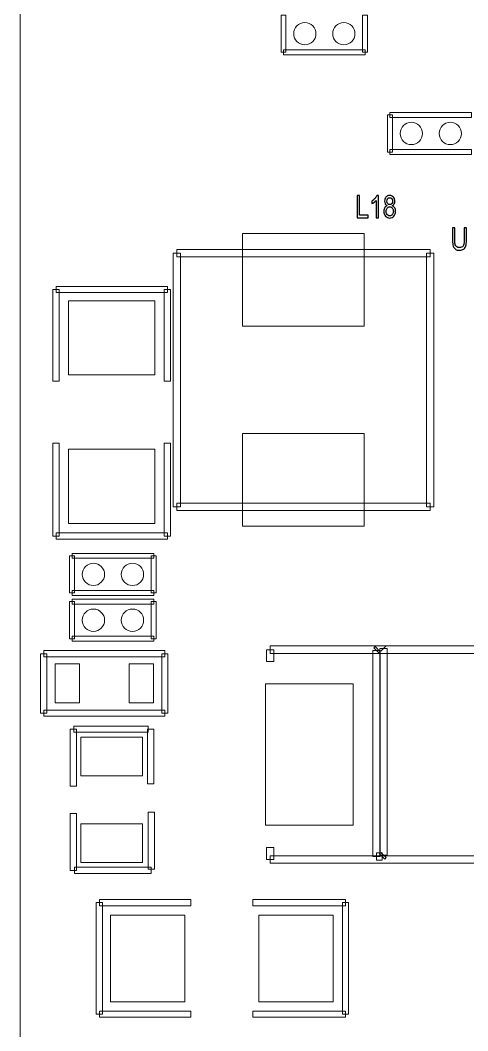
# Model space of a CAD drawing. Header units: millimetres. Extents: x -32 to 79, y -57 to 20.
# Drawn here: x -31.56 to -22.37, y -35.97 to -15.25 of the extents above; entities that cross this region are included whole.
import ezdxf

# ---------------------------------------------------------------- set-up
doc = ezdxf.new("R2010")
doc.units = ezdxf.units.MM
doc.header["$MEASUREMENT"] = 0
for name, color, linetype in [('BG_OUTLINE', 7, 'Continuous'), ('PG_SILKSCREEN_TOP', 7, 'Continuous'), ('PIN_TOP', 7, 'Continuous'), ('RD_SILKSCREEN_TOP', 7, 'Continuous')]:
    doc.layers.add(name, color=color, linetype=linetype)

msp = doc.modelspace()

# ---------------------------------------------------------------- linework, layer by layer
at = {"layer": 'BG_OUTLINE', "lineweight": 9}
msp.add_open_spline([(-31.5602, -57.3483), (-31.5602, -57.3483), (-31.5602, 2.6515), (-31.5602, 2.6515), (-31.5602, 2.6515), (-31.5602, 2.6515), (48.4395, 2.6515), (48.4395, 2.6515), (48.4395, 2.6515), (48.4395, 2.6515), (48.4395, -57.3483), (48.4395, -57.3483), (48.4395, -57.3483), (48.4395, -57.3483), (-31.5602, -57.3483), (-31.5602, -57.3483)], degree=3, knots=[0, 0, 0, 0, 0.25, 0.25, 0.25, 0.25, 0.5, 0.5, 0.5, 0.5, 0.75, 0.75, 0.75, 0.75, 1, 1, 1, 1], dxfattribs=at)
at = {"layer": 'PG_SILKSCREEN_TOP', "lineweight": 9}
for points in [[(-26.1018, -15.907), (-26.1018, -15.907), (-26.2034, -15.907), (-26.2034, -15.907), (-26.2034, -15.907), (-26.2034, -15.907), (-26.2034, -15.145), (-26.2034, -15.145), (-26.2034, -15.145), (-26.2034, -15.145), (-26.1018, -15.145), (-26.1018, -15.145), (-26.1018, -15.145), (-26.1018, -15.145), (-26.1018, -15.907), (-26.1018, -15.907)], [(-24.527, -15.145), (-24.527, -15.145), (-24.4254, -15.145), (-24.4254, -15.145), (-24.4254, -15.145), (-24.4254, -15.145), (-24.4254, -15.907), (-24.4254, -15.907), (-24.4254, -15.907), (-24.4254, -15.907), (-24.527, -15.907), (-24.527, -15.907), (-24.527, -15.907), (-24.527, -15.907), (-24.527, -15.145), (-24.527, -15.145)], [(-24.4762, -15.8562), (-24.4762, -15.8562), (-24.4762, -15.9578), (-24.4762, -15.9578), (-24.4762, -15.9578), (-24.4762, -15.9578), (-26.1526, -15.9578), (-26.1526, -15.9578), (-26.1526, -15.9578), (-26.1526, -15.9578), (-26.1526, -15.8562), (-26.1526, -15.8562), (-26.1526, -15.8562), (-26.1526, -15.8562), (-24.4762, -15.8562), (-24.4762, -15.8562)], [(-23.9148, -17.9529), (-23.9148, -17.9529), (-24.0164, -17.9529), (-24.0164, -17.9529), (-24.0164, -17.9529), (-24.0164, -17.9529), (-24.0164, -17.1909), (-24.0164, -17.1909), (-24.0164, -17.1909), (-24.0164, -17.1909), (-23.9148, -17.1909), (-23.9148, -17.1909), (-23.9148, -17.1909), (-23.9148, -17.1909), (-23.9148, -17.9529), (-23.9148, -17.9529)], [(-23.9656, -17.2417), (-23.9656, -17.2417), (-23.9656, -17.1401), (-23.9656, -17.1401), (-23.9656, -17.1401), (-23.9656, -17.1401), (-22.2892, -17.1401), (-22.2892, -17.1401), (-22.2892, -17.1401), (-22.2892, -17.1401), (-22.2892, -17.2417), (-22.2892, -17.2417), (-22.2892, -17.2417), (-22.2892, -17.2417), (-23.9656, -17.2417), (-23.9656, -17.2417)], [(-22.2892, -17.9021), (-22.2892, -17.9021), (-22.2892, -18.0037), (-22.2892, -18.0037), (-22.2892, -18.0037), (-22.2892, -18.0037), (-23.9656, -18.0037), (-23.9656, -18.0037), (-23.9656, -18.0037), (-23.9656, -18.0037), (-23.9656, -17.9021), (-23.9656, -17.9021), (-23.9656, -17.9021), (-23.9656, -17.9021), (-22.2892, -17.9021), (-22.2892, -17.9021)], [(-28.4186, -20.0266), (-28.4186, -20.0266), (-28.2685, -20.0266), (-28.2685, -20.0266), (-28.2685, -20.0266), (-28.2685, -20.0266), (-28.2685, -25.2265), (-28.2685, -25.2265), (-28.2685, -25.2265), (-28.2685, -25.2265), (-28.4186, -25.2265), (-28.4186, -25.2265), (-28.4186, -25.2265), (-28.4186, -25.2265), (-28.4186, -20.0266), (-28.4186, -20.0266)], [(-23.1437, -19.9515), (-23.1437, -19.9515), (-23.1437, -20.1016), (-23.1437, -20.1016), (-23.1437, -20.1016), (-23.1437, -20.1016), (-28.3436, -20.1016), (-28.3436, -20.1016), (-28.3436, -20.1016), (-28.3436, -20.1016), (-28.3436, -19.9515), (-28.3436, -19.9515), (-28.3436, -19.9515), (-28.3436, -19.9515), (-23.1437, -19.9515), (-23.1437, -19.9515)], [(-23.0686, -25.2265), (-23.0686, -25.2265), (-23.2187, -25.2265), (-23.2187, -25.2265), (-23.2187, -25.2265), (-23.2187, -25.2265), (-23.2187, -20.0266), (-23.2187, -20.0266), (-23.2187, -20.0266), (-23.2187, -20.0266), (-23.0686, -20.0266), (-23.0686, -20.0266), (-23.0686, -20.0266), (-23.0686, -20.0266), (-23.0686, -25.2265), (-23.0686, -25.2265)], [(-30.8236, -20.8358), (-30.8236, -20.8358), (-30.8236, -20.7088), (-30.8236, -20.7088), (-30.8236, -20.7088), (-30.8236, -20.7088), (-28.5376, -20.7088), (-28.5376, -20.7088), (-28.5376, -20.7088), (-28.5376, -20.7088), (-28.5376, -20.8358), (-28.5376, -20.8358), (-28.5376, -20.8358), (-28.5376, -20.8358), (-30.8236, -20.8358), (-30.8236, -20.8358)], [(-30.7601, -22.6519), (-30.7601, -22.6519), (-30.8871, -22.6519), (-30.8871, -22.6519), (-30.8871, -22.6519), (-30.8871, -22.6519), (-30.8871, -20.7723), (-30.8871, -20.7723), (-30.8871, -20.7723), (-30.8871, -20.7723), (-30.7601, -20.7723), (-30.7601, -20.7723), (-30.7601, -20.7723), (-30.7601, -20.7723), (-30.7601, -22.6519), (-30.7601, -22.6519)], [(-28.6011, -20.7723), (-28.6011, -20.7723), (-28.4741, -20.7723), (-28.4741, -20.7723), (-28.4741, -20.7723), (-28.4741, -20.7723), (-28.4741, -22.6519), (-28.4741, -22.6519), (-28.4741, -22.6519), (-28.4741, -22.6519), (-28.6011, -22.6519), (-28.6011, -22.6519), (-28.6011, -22.6519), (-28.6011, -22.6519), (-28.6011, -20.7723), (-28.6011, -20.7723)], [(-30.8871, -23.9219), (-30.8871, -23.9219), (-30.7601, -23.9219), (-30.7601, -23.9219), (-30.7601, -23.9219), (-30.7601, -23.9219), (-30.7601, -25.8269), (-30.7601, -25.8269), (-30.7601, -25.8269), (-30.7601, -25.8269), (-30.8871, -25.8269), (-30.8871, -25.8269), (-30.8871, -25.8269), (-30.8871, -25.8269), (-30.8871, -23.9219), (-30.8871, -23.9219)], [(-28.4741, -25.8269), (-28.4741, -25.8269), (-28.6011, -25.8269), (-28.6011, -25.8269), (-28.6011, -25.8269), (-28.6011, -25.8269), (-28.6011, -23.9219), (-28.6011, -23.9219), (-28.6011, -23.9219), (-28.6011, -23.9219), (-28.4741, -23.9219), (-28.4741, -23.9219), (-28.4741, -23.9219), (-28.4741, -23.9219), (-28.4741, -25.8269), (-28.4741, -25.8269)], [(-28.3436, -25.3015), (-28.3436, -25.3015), (-28.3436, -25.1514), (-28.3436, -25.1514), (-28.3436, -25.1514), (-28.3436, -25.1514), (-23.1437, -25.1514), (-23.1437, -25.1514), (-23.1437, -25.1514), (-23.1437, -25.1514), (-23.1437, -25.3015), (-23.1437, -25.3015), (-23.1437, -25.3015), (-23.1437, -25.3015), (-28.3436, -25.3015), (-28.3436, -25.3015)], [(-30.8236, -25.8904), (-30.8236, -25.8904), (-30.8236, -25.7634), (-30.8236, -25.7634), (-30.8236, -25.7634), (-30.8236, -25.7634), (-28.5376, -25.7634), (-28.5376, -25.7634), (-28.5376, -25.7634), (-28.5376, -25.7634), (-28.5376, -25.8904), (-28.5376, -25.8904), (-28.5376, -25.8904), (-28.5376, -25.8904), (-30.8236, -25.8904), (-30.8236, -25.8904)], [(-30.4426, -26.9953), (-30.4426, -26.9953), (-30.5442, -26.9953), (-30.5442, -26.9953), (-30.5442, -26.9953), (-30.5442, -26.9953), (-30.5442, -26.2333), (-30.5442, -26.2333), (-30.5442, -26.2333), (-30.5442, -26.2333), (-30.4426, -26.2333), (-30.4426, -26.2333), (-30.4426, -26.2333), (-30.4426, -26.2333), (-30.4426, -26.9953), (-30.4426, -26.9953)], [(-30.4934, -26.2841), (-30.4934, -26.2841), (-30.4934, -26.1825), (-30.4934, -26.1825), (-30.4934, -26.1825), (-30.4934, -26.1825), (-28.817, -26.1825), (-28.817, -26.1825), (-28.817, -26.1825), (-28.817, -26.1825), (-28.817, -26.2841), (-28.817, -26.2841), (-28.817, -26.2841), (-28.817, -26.2841), (-30.4934, -26.2841), (-30.4934, -26.2841)], [(-28.8678, -26.2333), (-28.8678, -26.2333), (-28.7662, -26.2333), (-28.7662, -26.2333), (-28.7662, -26.2333), (-28.7662, -26.2333), (-28.7662, -26.9953), (-28.7662, -26.9953), (-28.7662, -26.9953), (-28.7662, -26.9953), (-28.8678, -26.9953), (-28.8678, -26.9953), (-28.8678, -26.9953), (-28.8678, -26.9953), (-28.8678, -26.2333), (-28.8678, -26.2333)], [(-28.817, -26.9445), (-28.817, -26.9445), (-28.817, -27.0461), (-28.817, -27.0461), (-28.817, -27.0461), (-28.817, -27.0461), (-30.4934, -27.0461), (-30.4934, -27.0461), (-30.4934, -27.0461), (-30.4934, -27.0461), (-30.4934, -26.9445), (-30.4934, -26.9445), (-30.4934, -26.9445), (-30.4934, -26.9445), (-28.817, -26.9445), (-28.817, -26.9445)], [(-30.4934, -27.2239), (-30.4934, -27.2239), (-30.4934, -27.1223), (-30.4934, -27.1223), (-30.4934, -27.1223), (-30.4934, -27.1223), (-28.817, -27.1223), (-28.817, -27.1223), (-28.817, -27.1223), (-28.817, -27.1223), (-28.817, -27.2239), (-28.817, -27.2239), (-28.817, -27.2239), (-28.817, -27.2239), (-30.4934, -27.2239), (-30.4934, -27.2239)], [(-30.4426, -27.9351), (-30.4426, -27.9351), (-30.5442, -27.9351), (-30.5442, -27.9351), (-30.5442, -27.9351), (-30.5442, -27.9351), (-30.5442, -27.1731), (-30.5442, -27.1731), (-30.5442, -27.1731), (-30.5442, -27.1731), (-30.4426, -27.1731), (-30.4426, -27.1731), (-30.4426, -27.1731), (-30.4426, -27.1731), (-30.4426, -27.9351), (-30.4426, -27.9351)], [(-28.8678, -27.1731), (-28.8678, -27.1731), (-28.7662, -27.1731), (-28.7662, -27.1731), (-28.7662, -27.1731), (-28.7662, -27.1731), (-28.7662, -27.9351), (-28.7662, -27.9351), (-28.7662, -27.9351), (-28.7662, -27.9351), (-28.8678, -27.9351), (-28.8678, -27.9351), (-28.8678, -27.9351), (-28.8678, -27.9351), (-28.8678, -27.1731), (-28.8678, -27.1731)], [(-28.817, -27.8843), (-28.817, -27.8843), (-28.817, -27.9859), (-28.817, -27.9859), (-28.817, -27.9859), (-28.817, -27.9859), (-30.4934, -27.9859), (-30.4934, -27.9859), (-30.4934, -27.9859), (-30.4934, -27.9859), (-30.4934, -27.8843), (-30.4934, -27.8843), (-30.4934, -27.8843), (-30.4934, -27.8843), (-28.817, -27.8843), (-28.817, -27.8843)], [(-28.5884, -28.1764), (-28.5884, -28.1764), (-28.5884, -28.3034), (-28.5884, -28.3034), (-28.5884, -28.3034), (-28.5884, -28.3034), (-31.0776, -28.3034), (-31.0776, -28.3034), (-31.0776, -28.3034), (-31.0776, -28.3034), (-31.0776, -28.1764), (-31.0776, -28.1764), (-31.0776, -28.1764), (-31.0776, -28.1764), (-28.5884, -28.1764), (-28.5884, -28.1764)], [(-26.3481, -28.4038), (-26.3481, -28.4038), (-26.5005, -28.4038), (-26.5005, -28.4038), (-26.5005, -28.4038), (-26.5005, -28.4038), (-26.5005, -28.1586), (-26.5005, -28.1586), (-26.5005, -28.1586), (-26.5005, -28.1586), (-26.3481, -28.1586), (-26.3481, -28.1586), (-26.3481, -28.1586), (-26.3481, -28.1586), (-26.3481, -28.4038), (-26.3481, -28.4038)], [(-26.4243, -28.2348), (-26.4243, -28.2348), (-26.4243, -28.0824), (-26.4243, -28.0824), (-26.4243, -28.0824), (-26.4243, -28.0824), (-19.1244, -28.0824), (-19.1244, -28.0824), (-19.1244, -28.0824), (-19.1244, -28.0824), (-19.1244, -28.2348), (-19.1244, -28.2348), (-19.1244, -28.2348), (-19.1244, -28.2348), (-26.4243, -28.2348), (-26.4243, -28.2348)], [(-24.3212, -28.1752), (-24.3212, -28.1752), (-24.1688, -28.1752), (-24.1688, -28.1752), (-24.1688, -28.1752), (-24.1688, -28.1752), (-24.1688, -32.3992), (-24.1688, -32.3992), (-24.1688, -32.3992), (-24.1688, -32.3992), (-24.3212, -32.3992), (-24.3212, -32.3992), (-24.3212, -32.3992), (-24.3212, -32.3992), (-24.3212, -28.1752), (-24.3212, -28.1752)], [(-24.2735, -28.0959), (-24.2735, -28.0959), (-24.1657, -28.2036), (-24.1657, -28.2036), (-24.1657, -28.2036), (-24.1657, -28.2036), (-24.1911, -28.229), (-24.1911, -28.229), (-24.1911, -28.229), (-24.1911, -28.229), (-24.2989, -28.1213), (-24.2989, -28.1213), (-24.2989, -28.1213), (-24.2989, -28.1213), (-24.2735, -28.0959), (-24.2735, -28.0959)], [(-24.0215, -32.3687), (-24.0215, -32.3687), (-24.1739, -32.3687), (-24.1739, -32.3687), (-24.1739, -32.3687), (-24.1739, -32.3687), (-24.1739, -28.1345), (-24.1739, -28.1345), (-24.1739, -28.1345), (-24.1739, -28.1345), (-24.0215, -28.1345), (-24.0215, -28.1345), (-24.0215, -28.1345), (-24.0215, -28.1345), (-24.0215, -32.3687), (-24.0215, -32.3687)], [(-24.0438, -28.0806), (-24.0438, -28.0806), (-24.1516, -28.1884), (-24.1516, -28.1884), (-24.1516, -28.1884), (-24.1516, -28.1884), (-24.1541, -28.1859), (-24.1541, -28.1859), (-24.1541, -28.1859), (-24.1541, -28.1859), (-24.0464, -28.0781), (-24.0464, -28.0781), (-24.0464, -28.0781), (-24.0464, -28.0781), (-24.0438, -28.0806), (-24.0438, -28.0806)], [(-31.1411, -28.2399), (-31.1411, -28.2399), (-31.0141, -28.2399), (-31.0141, -28.2399), (-31.0141, -28.2399), (-31.0141, -28.2399), (-31.0141, -29.4591), (-31.0141, -29.4591), (-31.0141, -29.4591), (-31.0141, -29.4591), (-31.1411, -29.4591), (-31.1411, -29.4591), (-31.1411, -29.4591), (-31.1411, -29.4591), (-31.1411, -28.2399), (-31.1411, -28.2399)], [(-28.5249, -29.4591), (-28.5249, -29.4591), (-28.6519, -29.4591), (-28.6519, -29.4591), (-28.6519, -29.4591), (-28.6519, -29.4591), (-28.6519, -28.2399), (-28.6519, -28.2399), (-28.6519, -28.2399), (-28.6519, -28.2399), (-28.5249, -28.2399), (-28.5249, -28.2399), (-28.5249, -28.2399), (-28.5249, -28.2399), (-28.5249, -29.4591), (-28.5249, -29.4591)], [(-31.0776, -29.5226), (-31.0776, -29.5226), (-31.0776, -29.3956), (-31.0776, -29.3956), (-31.0776, -29.3956), (-31.0776, -29.3956), (-28.5884, -29.3956), (-28.5884, -29.3956), (-28.5884, -29.3956), (-28.5884, -29.3956), (-28.5884, -29.5226), (-28.5884, -29.5226), (-28.5884, -29.5226), (-28.5884, -29.5226), (-31.0776, -29.5226), (-31.0776, -29.5226)], [(-30.5315, -29.7893), (-30.5315, -29.7893), (-30.4045, -29.7893), (-30.4045, -29.7893), (-30.4045, -29.7893), (-30.4045, -29.7893), (-30.4045, -30.9577), (-30.4045, -30.9577), (-30.4045, -30.9577), (-30.4045, -30.9577), (-30.5315, -30.9577), (-30.5315, -30.9577), (-30.5315, -30.9577), (-30.5315, -30.9577), (-30.5315, -29.7893), (-30.5315, -29.7893)], [(-28.9313, -29.7258), (-28.9313, -29.7258), (-28.9313, -29.8528), (-28.9313, -29.8528), (-28.9313, -29.8528), (-28.9313, -29.8528), (-30.4553, -29.8528), (-30.4553, -29.8528), (-30.4553, -29.8528), (-30.4553, -29.8528), (-30.4553, -29.7258), (-30.4553, -29.7258), (-30.4553, -29.7258), (-30.4553, -29.7258), (-28.9313, -29.7258), (-28.9313, -29.7258)], [(-28.817, -30.9069), (-28.817, -30.9069), (-28.944, -30.9069), (-28.944, -30.9069), (-28.944, -30.9069), (-28.944, -30.9069), (-28.944, -29.7893), (-28.944, -29.7893), (-28.944, -29.7893), (-28.944, -29.7893), (-28.817, -29.7893), (-28.817, -29.7893), (-28.817, -29.7893), (-28.817, -29.7893), (-28.817, -30.9069), (-28.817, -30.9069)], [(-28.9313, -31.4911), (-28.9313, -31.4911), (-28.8043, -31.4911), (-28.8043, -31.4911), (-28.8043, -31.4911), (-28.8043, -31.4911), (-28.8043, -32.6595), (-28.8043, -32.6595), (-28.8043, -32.6595), (-28.8043, -32.6595), (-28.9313, -32.6595), (-28.9313, -32.6595), (-28.9313, -32.6595), (-28.9313, -32.6595), (-28.9313, -31.4911), (-28.9313, -31.4911)], [(-30.4045, -32.6849), (-30.4045, -32.6849), (-30.5315, -32.6849), (-30.5315, -32.6849), (-30.5315, -32.6849), (-30.5315, -32.6849), (-30.5315, -31.5165), (-30.5315, -31.5165), (-30.5315, -31.5165), (-30.5315, -31.5165), (-30.4045, -31.5165), (-30.4045, -31.5165), (-30.4045, -31.5165), (-30.4045, -31.5165), (-30.4045, -32.6849), (-30.4045, -32.6849)], [(-26.3481, -32.4589), (-26.3481, -32.4589), (-26.5005, -32.4589), (-26.5005, -32.4589), (-26.5005, -32.4589), (-26.5005, -32.4589), (-26.5005, -32.2138), (-26.5005, -32.2138), (-26.5005, -32.2138), (-26.5005, -32.2138), (-26.3481, -32.2138), (-26.3481, -32.2138), (-26.3481, -32.2138), (-26.3481, -32.2138), (-26.3481, -32.4589), (-26.3481, -32.4589)], [(-24.245, -32.4754), (-24.245, -32.4754), (-24.245, -32.323), (-24.245, -32.323), (-24.245, -32.323), (-24.245, -32.323), (-24.1282, -32.323), (-24.1282, -32.323), (-24.1282, -32.323), (-24.1282, -32.323), (-24.1282, -32.4754), (-24.1282, -32.4754), (-24.1282, -32.4754), (-24.1282, -32.4754), (-24.245, -32.4754), (-24.245, -32.4754)], [(-24.0743, -32.4531), (-24.0743, -32.4531), (-24.1821, -32.3453), (-24.1821, -32.3453), (-24.1821, -32.3453), (-24.1821, -32.3453), (-24.1516, -32.3148), (-24.1516, -32.3148), (-24.1516, -32.3148), (-24.1516, -32.3148), (-24.0438, -32.4226), (-24.0438, -32.4226), (-24.0438, -32.4226), (-24.0438, -32.4226), (-24.0743, -32.4531), (-24.0743, -32.4531)], [(-19.1244, -32.3827), (-19.1244, -32.3827), (-19.1244, -32.5351), (-19.1244, -32.5351), (-19.1244, -32.5351), (-19.1244, -32.5351), (-26.4243, -32.5351), (-26.4243, -32.5351), (-26.4243, -32.5351), (-26.4243, -32.5351), (-26.4243, -32.3827), (-26.4243, -32.3827), (-26.4243, -32.3827), (-26.4243, -32.3827), (-19.1244, -32.3827), (-19.1244, -32.3827)], [(-28.8678, -32.6214), (-28.8678, -32.6214), (-28.8678, -32.7484), (-28.8678, -32.7484), (-28.8678, -32.7484), (-28.8678, -32.7484), (-30.4426, -32.7484), (-30.4426, -32.7484), (-30.4426, -32.7484), (-30.4426, -32.7484), (-30.4426, -32.6214), (-30.4426, -32.6214), (-30.4426, -32.6214), (-30.4426, -32.6214), (-28.8678, -32.6214), (-28.8678, -32.6214)], [(-29.8711, -35.6313), (-29.8711, -35.6313), (-29.9981, -35.6313), (-29.9981, -35.6313), (-29.9981, -35.6313), (-29.9981, -35.6313), (-29.9981, -33.3453), (-29.9981, -33.3453), (-29.9981, -33.3453), (-29.9981, -33.3453), (-29.8711, -33.3453), (-29.8711, -33.3453), (-29.8711, -33.3453), (-29.8711, -33.3453), (-29.8711, -35.6313), (-29.8711, -35.6313)], [(-29.9346, -33.4088), (-29.9346, -33.4088), (-29.9346, -33.2818), (-29.9346, -33.2818), (-29.9346, -33.2818), (-29.9346, -33.2818), (-28.055, -33.2818), (-28.055, -33.2818), (-28.055, -33.2818), (-28.055, -33.2818), (-28.055, -33.4088), (-28.055, -33.4088), (-28.055, -33.4088), (-28.055, -33.4088), (-29.9346, -33.4088), (-29.9346, -33.4088)], [(-24.88, -33.2818), (-24.88, -33.2818), (-24.88, -33.4088), (-24.88, -33.4088), (-24.88, -33.4088), (-24.88, -33.4088), (-26.785, -33.4088), (-26.785, -33.4088), (-26.785, -33.4088), (-26.785, -33.4088), (-26.785, -33.2818), (-26.785, -33.2818), (-26.785, -33.2818), (-26.785, -33.2818), (-24.88, -33.2818), (-24.88, -33.2818)], [(-24.8165, -35.6313), (-24.8165, -35.6313), (-24.9435, -35.6313), (-24.9435, -35.6313), (-24.9435, -35.6313), (-24.9435, -35.6313), (-24.9435, -33.3453), (-24.9435, -33.3453), (-24.9435, -33.3453), (-24.9435, -33.3453), (-24.8165, -33.3453), (-24.8165, -33.3453), (-24.8165, -33.3453), (-24.8165, -33.3453), (-24.8165, -35.6313), (-24.8165, -35.6313)], [(-28.055, -35.5678), (-28.055, -35.5678), (-28.055, -35.6948), (-28.055, -35.6948), (-28.055, -35.6948), (-28.055, -35.6948), (-29.9346, -35.6948), (-29.9346, -35.6948), (-29.9346, -35.6948), (-29.9346, -35.6948), (-29.9346, -35.5678), (-29.9346, -35.5678), (-29.9346, -35.5678), (-29.9346, -35.5678), (-28.055, -35.5678), (-28.055, -35.5678)], [(-26.785, -35.6948), (-26.785, -35.6948), (-26.785, -35.5678), (-26.785, -35.5678), (-26.785, -35.5678), (-26.785, -35.5678), (-24.88, -35.5678), (-24.88, -35.5678), (-24.88, -35.5678), (-24.88, -35.5678), (-24.88, -35.6948), (-24.88, -35.6948), (-24.88, -35.6948), (-24.88, -35.6948), (-26.785, -35.6948), (-26.785, -35.6948)]]:
    msp.add_open_spline(points, degree=3, knots=[0, 0, 0, 0, 0.25, 0.25, 0.25, 0.25, 0.5, 0.5, 0.5, 0.5, 0.75, 0.75, 0.75, 0.75, 1, 1, 1, 1], dxfattribs=at)
at = {"layer": 'PIN_TOP', "lineweight": 9}
for points in [[(-25.4866, -15.526), (-25.4866, -15.3997), (-25.5889, -15.2974), (-25.7152, -15.2974), (-25.7152, -15.2974), (-25.8414, -15.2974), (-25.9438, -15.3997), (-25.9438, -15.526), (-25.9438, -15.526), (-25.9438, -15.6522), (-25.8414, -15.7546), (-25.7152, -15.7546), (-25.7152, -15.7546), (-25.5889, -15.7546), (-25.4866, -15.6522), (-25.4866, -15.526)], [(-24.6849, -15.526), (-24.6849, -15.3997), (-24.7873, -15.2974), (-24.9135, -15.2974), (-24.9135, -15.2974), (-25.0398, -15.2974), (-25.1421, -15.3997), (-25.1421, -15.526), (-25.1421, -15.526), (-25.1421, -15.6522), (-25.0398, -15.7546), (-24.9135, -15.7546), (-24.9135, -15.7546), (-24.7873, -15.7546), (-24.6849, -15.6522), (-24.6849, -15.526)], [(-23.2996, -17.5719), (-23.2996, -17.4457), (-23.402, -17.3433), (-23.5282, -17.3433), (-23.5282, -17.3433), (-23.6545, -17.3433), (-23.7568, -17.4457), (-23.7568, -17.5719), (-23.7568, -17.5719), (-23.7568, -17.6982), (-23.6545, -17.8005), (-23.5282, -17.8005), (-23.5282, -17.8005), (-23.402, -17.8005), (-23.2996, -17.6982), (-23.2996, -17.5719)], [(-22.498, -17.5719), (-22.498, -17.4457), (-22.6003, -17.3433), (-22.7266, -17.3433), (-22.7266, -17.3433), (-22.8529, -17.3433), (-22.9552, -17.4457), (-22.9552, -17.5719), (-22.9552, -17.5719), (-22.9552, -17.6982), (-22.8529, -17.8005), (-22.7266, -17.8005), (-22.7266, -17.8005), (-22.6003, -17.8005), (-22.498, -17.6982), (-22.498, -17.5719)], [(-26.9937, -19.6265), (-26.9937, -19.6265), (-24.4936, -19.6265), (-24.4936, -19.6265), (-24.4936, -19.6265), (-24.4936, -19.6265), (-24.4936, -21.5265), (-24.4936, -21.5265), (-24.4936, -21.5265), (-24.4936, -21.5265), (-26.9937, -21.5265), (-26.9937, -21.5265), (-26.9937, -21.5265), (-26.9937, -21.5265), (-26.9937, -19.6265), (-26.9937, -19.6265)], [(-28.7916, -22.5249), (-28.7916, -22.5249), (-30.5696, -22.5249), (-30.5696, -22.5249), (-30.5696, -22.5249), (-30.5696, -22.5249), (-30.5696, -21.0009), (-30.5696, -21.0009), (-30.5696, -21.0009), (-30.5696, -21.0009), (-28.7916, -21.0009), (-28.7916, -21.0009), (-28.7916, -21.0009), (-28.7916, -21.0009), (-28.7916, -22.5249), (-28.7916, -22.5249)], [(-26.9937, -23.7266), (-26.9937, -23.7266), (-24.4936, -23.7266), (-24.4936, -23.7266), (-24.4936, -23.7266), (-24.4936, -23.7266), (-24.4936, -25.6265), (-24.4936, -25.6265), (-24.4936, -25.6265), (-24.4936, -25.6265), (-26.9937, -25.6265), (-26.9937, -25.6265), (-26.9937, -25.6265), (-26.9937, -25.6265), (-26.9937, -23.7266), (-26.9937, -23.7266)], [(-28.7916, -25.5729), (-28.7916, -25.5729), (-30.5696, -25.5729), (-30.5696, -25.5729), (-30.5696, -25.5729), (-30.5696, -25.5729), (-30.5696, -24.0489), (-30.5696, -24.0489), (-30.5696, -24.0489), (-30.5696, -24.0489), (-28.7916, -24.0489), (-28.7916, -24.0489), (-28.7916, -24.0489), (-28.7916, -24.0489), (-28.7916, -25.5729), (-28.7916, -25.5729)], [(-29.8274, -26.6143), (-29.8274, -26.4881), (-29.9298, -26.3857), (-30.056, -26.3857), (-30.056, -26.3857), (-30.1823, -26.3857), (-30.2846, -26.4881), (-30.2846, -26.6143), (-30.2846, -26.6143), (-30.2846, -26.7406), (-30.1823, -26.8429), (-30.056, -26.8429), (-30.056, -26.8429), (-29.9298, -26.8429), (-29.8274, -26.7406), (-29.8274, -26.6143)], [(-29.0258, -26.6143), (-29.0258, -26.4881), (-29.1281, -26.3857), (-29.2544, -26.3857), (-29.2544, -26.3857), (-29.3807, -26.3857), (-29.483, -26.4881), (-29.483, -26.6143), (-29.483, -26.6143), (-29.483, -26.7406), (-29.3807, -26.8429), (-29.2544, -26.8429), (-29.2544, -26.8429), (-29.1281, -26.8429), (-29.0258, -26.7406), (-29.0258, -26.6143)], [(-29.8274, -27.5541), (-29.8274, -27.4279), (-29.9298, -27.3255), (-30.056, -27.3255), (-30.056, -27.3255), (-30.1823, -27.3255), (-30.2846, -27.4279), (-30.2846, -27.5541), (-30.2846, -27.5541), (-30.2846, -27.6804), (-30.1823, -27.7827), (-30.056, -27.7827), (-30.056, -27.7827), (-29.9298, -27.7827), (-29.8274, -27.6804), (-29.8274, -27.5541)], [(-29.0258, -27.5541), (-29.0258, -27.4279), (-29.1281, -27.3255), (-29.2544, -27.3255), (-29.2544, -27.3255), (-29.3807, -27.3255), (-29.483, -27.4279), (-29.483, -27.5541), (-29.483, -27.5541), (-29.483, -27.6804), (-29.3807, -27.7827), (-29.2544, -27.7827), (-29.2544, -27.7827), (-29.1281, -27.7827), (-29.0258, -27.6804), (-29.0258, -27.5541)], [(-30.3449, -28.4495), (-30.3449, -28.4495), (-30.3449, -29.2496), (-30.3449, -29.2496), (-30.3449, -29.2496), (-30.3449, -29.2496), (-30.8451, -29.2496), (-30.8451, -29.2496), (-30.8451, -29.2496), (-30.8451, -29.2496), (-30.8451, -28.4495), (-30.8451, -28.4495), (-30.8451, -28.4495), (-30.8451, -28.4495), (-30.3449, -28.4495), (-30.3449, -28.4495)], [(-28.8209, -28.4495), (-28.8209, -28.4495), (-28.8209, -29.2496), (-28.8209, -29.2496), (-28.8209, -29.2496), (-28.8209, -29.2496), (-29.3211, -29.2496), (-29.3211, -29.2496), (-29.3211, -29.2496), (-29.3211, -29.2496), (-29.3211, -28.4495), (-29.3211, -28.4495), (-29.3211, -28.4495), (-29.3211, -28.4495), (-28.8209, -28.4495), (-28.8209, -28.4495)], [(-26.5244, -31.7588), (-26.5244, -31.7588), (-26.5244, -28.8589), (-26.5244, -28.8589), (-26.5244, -28.8589), (-26.5244, -28.8589), (-24.7243, -28.8589), (-24.7243, -28.8589), (-24.7243, -28.8589), (-24.7243, -28.8589), (-24.7243, -31.7588), (-24.7243, -31.7588), (-24.7243, -31.7588), (-24.7243, -31.7588), (-26.5244, -31.7588), (-26.5244, -31.7588)], [(-30.3156, -29.9544), (-30.3156, -29.9544), (-29.0456, -29.9544), (-29.0456, -29.9544), (-29.0456, -29.9544), (-29.0456, -29.9544), (-29.0456, -30.7418), (-29.0456, -30.7418), (-29.0456, -30.7418), (-29.0456, -30.7418), (-30.3156, -30.7418), (-30.3156, -30.7418), (-30.3156, -30.7418), (-30.3156, -30.7418), (-30.3156, -29.9544), (-30.3156, -29.9544)], [(-30.3156, -31.7324), (-30.3156, -31.7324), (-29.0456, -31.7324), (-29.0456, -31.7324), (-29.0456, -31.7324), (-29.0456, -31.7324), (-29.0456, -32.5198), (-29.0456, -32.5198), (-29.0456, -32.5198), (-29.0456, -32.5198), (-30.3156, -32.5198), (-30.3156, -32.5198), (-30.3156, -32.5198), (-30.3156, -32.5198), (-30.3156, -31.7324), (-30.3156, -31.7324)], [(-28.182, -33.5993), (-28.182, -33.5993), (-28.182, -35.3773), (-28.182, -35.3773), (-28.182, -35.3773), (-28.182, -35.3773), (-29.706, -35.3773), (-29.706, -35.3773), (-29.706, -35.3773), (-29.706, -35.3773), (-29.706, -33.5993), (-29.706, -33.5993), (-29.706, -33.5993), (-29.706, -33.5993), (-28.182, -33.5993), (-28.182, -33.5993)], [(-25.134, -33.5993), (-25.134, -33.5993), (-25.134, -35.3773), (-25.134, -35.3773), (-25.134, -35.3773), (-25.134, -35.3773), (-26.658, -35.3773), (-26.658, -35.3773), (-26.658, -35.3773), (-26.658, -35.3773), (-26.658, -33.5993), (-26.658, -33.5993), (-26.658, -33.5993), (-26.658, -33.5993), (-25.134, -33.5993), (-25.134, -33.5993)]]:
    msp.add_open_spline(points, degree=3, knots=[0, 0, 0, 0, 0.25, 0.25, 0.25, 0.25, 0.5, 0.5, 0.5, 0.5, 0.75, 0.75, 0.75, 0.75, 1, 1, 1, 1], dxfattribs=at)
at = {"layer": 'RD_SILKSCREEN_TOP', "color": 8}
for points, knots in [([(-24.6396, -19.2991), (-24.6396, -19.2991), (-24.6396, -18.8445), (-24.6396, -18.8445), (-24.6396, -18.8445), (-24.6396, -18.8445), (-24.5914, -18.8445), (-24.5914, -18.8445), (-24.5914, -18.8445), (-24.5914, -18.8445), (-24.5914, -19.2454), (-24.5914, -19.2454), (-24.5914, -19.2454), (-24.5914, -19.2454), (-24.4124, -19.2454), (-24.4124, -19.2454), (-24.4124, -19.2454), (-24.4124, -19.2454), (-24.4124, -19.2991), (-24.4124, -19.2991), (-24.4124, -19.2991), (-24.4124, -19.2991), (-24.6396, -19.2991), (-24.6396, -19.2991)], [0, 0, 0, 0, 0.1666667, 0.1666667, 0.1666667, 0.1666667, 0.3333333, 0.3333333, 0.3333333, 0.3333333, 0.5, 0.5, 0.5, 0.5, 0.6666667, 0.6666667, 0.6666667, 0.6666667, 0.8333333, 0.8333333, 0.8333333, 0.8333333, 1, 1, 1, 1]), ([(-24.205, -19.2991), (-24.205, -19.2991), (-24.2496, -19.2991), (-24.2496, -19.2991), (-24.2496, -19.2991), (-24.2496, -19.2991), (-24.2496, -18.9435), (-24.2496, -18.9435), (-24.2496, -18.9435), (-24.2604, -18.9563), (-24.2744, -18.9691), (-24.2918, -18.9819), (-24.2918, -18.9819), (-24.3094, -18.9947), (-24.325, -19.0044), (-24.3389, -19.0107), (-24.3389, -19.0107), (-24.3389, -19.0107), (-24.3389, -18.9568), (-24.3389, -18.9568), (-24.3389, -18.9568), (-24.314, -18.9421), (-24.2921, -18.9243), (-24.2734, -18.9035), (-24.2734, -18.9035), (-24.2548, -18.8825), (-24.2415, -18.8623), (-24.2336, -18.8426), (-24.2336, -18.8426), (-24.2336, -18.8426), (-24.205, -18.8426), (-24.205, -18.8426), (-24.205, -18.8426), (-24.205, -18.8426), (-24.205, -19.2991), (-24.205, -19.2991)], [0, 0, 0, 0, 0.1111111, 0.1111111, 0.1111111, 0.1111111, 0.2222222, 0.2222222, 0.2222222, 0.2222222, 0.3333333, 0.3333333, 0.3333333, 0.3333333, 0.4444444, 0.4444444, 0.4444444, 0.4444444, 0.5555556, 0.5555556, 0.5555556, 0.5555556, 0.6666667, 0.6666667, 0.6666667, 0.6666667, 0.7777778, 0.7777778, 0.7777778, 0.7777778, 0.8888889, 0.8888889, 0.8888889, 0.8888889, 1, 1, 1, 1]), ([(-24.0219, -19.0526), (-24.0404, -19.0441), (-24.0541, -19.0321), (-24.0631, -19.0163), (-24.0631, -19.0163), (-24.072, -19.0007), (-24.0765, -18.9818), (-24.0765, -18.9599), (-24.0765, -18.9599), (-24.0765, -18.9268), (-24.067, -18.8991), (-24.0479, -18.8765), (-24.0479, -18.8765), (-24.0289, -18.854), (-24.0037, -18.8426), (-23.9721, -18.8426), (-23.9721, -18.8426), (-23.9403, -18.8426), (-23.9147, -18.8542), (-23.8954, -18.8772), (-23.8954, -18.8772), (-23.8761, -18.9003), (-23.8664, -18.9284), (-23.8664, -18.9615), (-23.8664, -18.9615), (-23.8664, -18.9826), (-23.8708, -19.0009), (-23.8796, -19.0165), (-23.8796, -19.0165), (-23.8885, -19.0321), (-23.9019, -19.0441), (-23.9199, -19.0526), (-23.9199, -19.0526), (-23.8977, -19.0617), (-23.8807, -19.0763), (-23.869, -19.0966), (-23.869, -19.0966), (-23.8574, -19.1169), (-23.8515, -19.1411), (-23.8515, -19.1691), (-23.8515, -19.1691), (-23.8515, -19.2081), (-23.8625, -19.2407), (-23.8844, -19.2671), (-23.8844, -19.2671), (-23.9065, -19.2936), (-23.9355, -19.3068), (-23.9713, -19.3068), (-23.9713, -19.3068), (-24.0072, -19.3068), (-24.0361, -19.2936), (-24.0581, -19.267), (-24.0581, -19.267), (-24.0801, -19.2405), (-24.0911, -19.2073), (-24.0911, -19.1677), (-24.0911, -19.1677), (-24.0911, -19.1381), (-24.0851, -19.1134), (-24.0731, -19.0934), (-24.0731, -19.0934), (-24.0611, -19.0735), (-24.044, -19.0598), (-24.0219, -19.0526)], [0, 0, 0, 0, 0.0625, 0.0625, 0.0625, 0.0625, 0.125, 0.125, 0.125, 0.125, 0.1875, 0.1875, 0.1875, 0.1875, 0.25, 0.25, 0.25, 0.25, 0.3125, 0.3125, 0.3125, 0.3125, 0.375, 0.375, 0.375, 0.375, 0.4375, 0.4375, 0.4375, 0.4375, 0.5, 0.5, 0.5, 0.5, 0.5625, 0.5625, 0.5625, 0.5625, 0.625, 0.625, 0.625, 0.625, 0.6875, 0.6875, 0.6875, 0.6875, 0.75, 0.75, 0.75, 0.75, 0.8125, 0.8125, 0.8125, 0.8125, 0.875, 0.875, 0.875, 0.875, 0.9375, 0.9375, 0.9375, 0.9375, 1, 1, 1, 1]), ([(-24.0308, -18.958), (-24.0308, -18.9795), (-24.0252, -18.9971), (-24.0143, -19.0107), (-24.0143, -19.0107), (-24.0031, -19.0244), (-23.9887, -19.0312), (-23.9711, -19.0312), (-23.9711, -19.0312), (-23.9539, -19.0312), (-23.9398, -19.0245), (-23.9287, -19.0109), (-23.9287, -19.0109), (-23.9177, -18.9974), (-23.9123, -18.9808), (-23.9123, -18.9612), (-23.9123, -18.9612), (-23.9123, -18.9406), (-23.9179, -18.9235), (-23.9292, -18.9095), (-23.9292, -18.9095), (-23.9406, -18.8956), (-23.9547, -18.8886), (-23.9715, -18.8886), (-23.9715, -18.8886), (-23.9886, -18.8886), (-24.0027, -18.8955), (-24.014, -18.909), (-24.014, -18.909), (-24.0252, -18.9227), (-24.0308, -18.9391), (-24.0308, -18.958)], [0, 0, 0, 0, 0.125, 0.125, 0.125, 0.125, 0.25, 0.25, 0.25, 0.25, 0.375, 0.375, 0.375, 0.375, 0.5, 0.5, 0.5, 0.5, 0.625, 0.625, 0.625, 0.625, 0.75, 0.75, 0.75, 0.75, 0.875, 0.875, 0.875, 0.875, 1, 1, 1, 1]), ([(-24.0452, -19.168), (-24.0452, -19.1838), (-24.0422, -19.1993), (-24.0362, -19.2141), (-24.0362, -19.2141), (-24.0302, -19.229), (-24.0212, -19.2406), (-24.0092, -19.2487), (-24.0092, -19.2487), (-23.9973, -19.2569), (-23.9845, -19.261), (-23.9708, -19.261), (-23.9708, -19.261), (-23.9495, -19.261), (-23.9319, -19.2524), (-23.918, -19.2352), (-23.918, -19.2352), (-23.9041, -19.218), (-23.8971, -19.1962), (-23.8971, -19.1698), (-23.8971, -19.1698), (-23.8971, -19.1429), (-23.9043, -19.1207), (-23.9186, -19.1031), (-23.9186, -19.1031), (-23.9329, -19.0855), (-23.9508, -19.0767), (-23.9723, -19.0767), (-23.9723, -19.0767), (-23.9933, -19.0767), (-24.0107, -19.0854), (-24.0245, -19.1028), (-24.0245, -19.1028), (-24.0383, -19.1202), (-24.0452, -19.1419), (-24.0452, -19.168)], [0, 0, 0, 0, 0.1111111, 0.1111111, 0.1111111, 0.1111111, 0.2222222, 0.2222222, 0.2222222, 0.2222222, 0.3333333, 0.3333333, 0.3333333, 0.3333333, 0.4444444, 0.4444444, 0.4444444, 0.4444444, 0.5555556, 0.5555556, 0.5555556, 0.5555556, 0.6666667, 0.6666667, 0.6666667, 0.6666667, 0.7777778, 0.7777778, 0.7777778, 0.7777778, 0.8888889, 0.8888889, 0.8888889, 0.8888889, 1, 1, 1, 1]), ([(-22.4432, -19.5049), (-22.4432, -19.5049), (-22.395, -19.5049), (-22.395, -19.5049), (-22.395, -19.5049), (-22.395, -19.5049), (-22.395, -19.7676), (-22.395, -19.7676), (-22.395, -19.7676), (-22.395, -19.8132), (-22.3992, -19.8495), (-22.4075, -19.8764), (-22.4075, -19.8764), (-22.4158, -19.9033), (-22.4307, -19.9251), (-22.4523, -19.9419), (-22.4523, -19.9419), (-22.4739, -19.9589), (-22.5021, -19.9672), (-22.5372, -19.9672), (-22.5372, -19.9672), (-22.5712, -19.9672), (-22.5992, -19.9599), (-22.6208, -19.9452), (-22.6208, -19.9452), (-22.6424, -19.9306), (-22.658, -19.9093), (-22.6672, -19.8815), (-22.6672, -19.8815), (-22.6764, -19.8537), (-22.681, -19.8158), (-22.681, -19.7676), (-22.681, -19.7676), (-22.681, -19.7676), (-22.681, -19.5049), (-22.681, -19.5049), (-22.681, -19.5049), (-22.681, -19.5049), (-22.6329, -19.5049), (-22.6329, -19.5049), (-22.6329, -19.5049), (-22.6329, -19.5049), (-22.6329, -19.7673), (-22.6329, -19.7673), (-22.6329, -19.7673), (-22.6329, -19.8068), (-22.63, -19.8359), (-22.6241, -19.8545), (-22.6241, -19.8545), (-22.6183, -19.8732), (-22.6081, -19.8876), (-22.5939, -19.8978), (-22.5939, -19.8978), (-22.5796, -19.908), (-22.5621, -19.913), (-22.5414, -19.913), (-22.5414, -19.913), (-22.506, -19.913), (-22.4808, -19.903), (-22.4657, -19.8829), (-22.4657, -19.8829), (-22.4508, -19.8629), (-22.4432, -19.8244), (-22.4432, -19.7673), (-22.4432, -19.7673), (-22.4432, -19.7673), (-22.4432, -19.5049), (-22.4432, -19.5049)], [0, 0, 0, 0, 0.0588235, 0.0588235, 0.0588235, 0.0588235, 0.1176471, 0.1176471, 0.1176471, 0.1176471, 0.1764706, 0.1764706, 0.1764706, 0.1764706, 0.2352941, 0.2352941, 0.2352941, 0.2352941, 0.2941176, 0.2941176, 0.2941176, 0.2941176, 0.3529412, 0.3529412, 0.3529412, 0.3529412, 0.4117647, 0.4117647, 0.4117647, 0.4117647, 0.4705882, 0.4705882, 0.4705882, 0.4705882, 0.5294118, 0.5294118, 0.5294118, 0.5294118, 0.5882353, 0.5882353, 0.5882353, 0.5882353, 0.6470588, 0.6470588, 0.6470588, 0.6470588, 0.7058824, 0.7058824, 0.7058824, 0.7058824, 0.7647059, 0.7647059, 0.7647059, 0.7647059, 0.8235294, 0.8235294, 0.8235294, 0.8235294, 0.8823529, 0.8823529, 0.8823529, 0.8823529, 0.9411765, 0.9411765, 0.9411765, 0.9411765, 1, 1, 1, 1])]:
    msp.add_open_spline(points, degree=3, knots=knots, dxfattribs=at)

doc.saveas('drawing.dxf')
